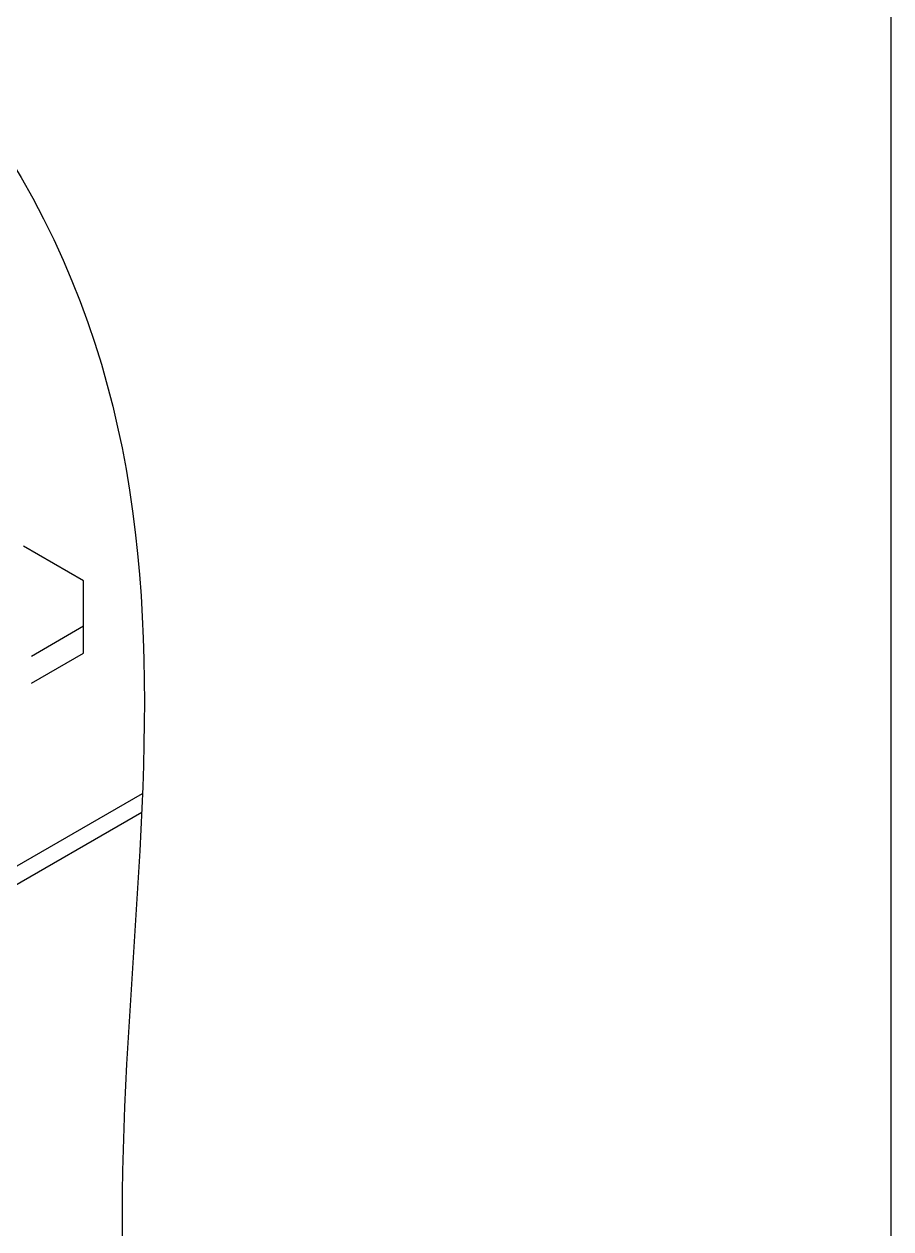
# Model space of a CAD drawing. Extents: x -1.8 to 12.9, y -12.4 to 0.3.
# Drawn here: x 11.376 to 12.943, y -6.207 to -4.029 of the extents above; entities that cross this region are included whole.
import ezdxf

# ---------------------------------------------------------------- set-up
doc = ezdxf.new("R2010")
doc.units = 0
doc.header["$LTSCALE"] = 0.5
doc.header["$MEASUREMENT"] = 0
doc.linetypes.add('HIDDEN', pattern=[0.375, 0.25, -0.125])
doc.layers.add('Brackets', color=181, linetype='CONTINUOUS')
doc.layers.add('Housing', color=150, linetype='CONTINUOUS')
doc.layers.add('Text-Unprinted', color=131, linetype='CONTINUOUS', plot=False)

msp = doc.modelspace()

# ---------------------------------------------------------------- linework, layer by layer
at = {"layer": 'Brackets', "linetype": 'HIDDEN', "transparency": 16777216}
for p, q in [((11.4835, -5.0354), (11.1339, -4.8336)), ((11.4835, -5.117), (11.4835, -5.0354)), ((10.4151, -5.7338), (11.4835, -5.117)), ((11.4835, -5.1659), (11.4835, -5.117)), ((10.4151, -5.7827), (11.4835, -5.1659))]:
    msp.add_line(p, q, dxfattribs=at)
at = {"layer": 'Housing', "transparency": 16777216}
for p, q in [((10.7023, -5.9323), (11.5901, -5.4198)), ((10.7165, -5.9568), (11.5887, -5.4533))]:
    msp.add_line(p, q, dxfattribs=at)
at = {"layer": 'Housing', "color": 1, "transparency": 16777216}
msp.add_open_spline([(10.2033, -3.3382), (11.681, -4.0706), (11.5734, -5.7163), (11.4657, -7.362), (12.9434, -8.0943)], degree=3, dxfattribs=at)
at = {"layer": 'Text-Unprinted', "ltscale": 0.5, "transparency": 16777216}
msp.add_lwpolyline([(0, 0), (12.9434, 0), (12.9434, -12.3857), (0, -12.3857)], close=True, dxfattribs=at)

doc.saveas('drawing.dxf')
